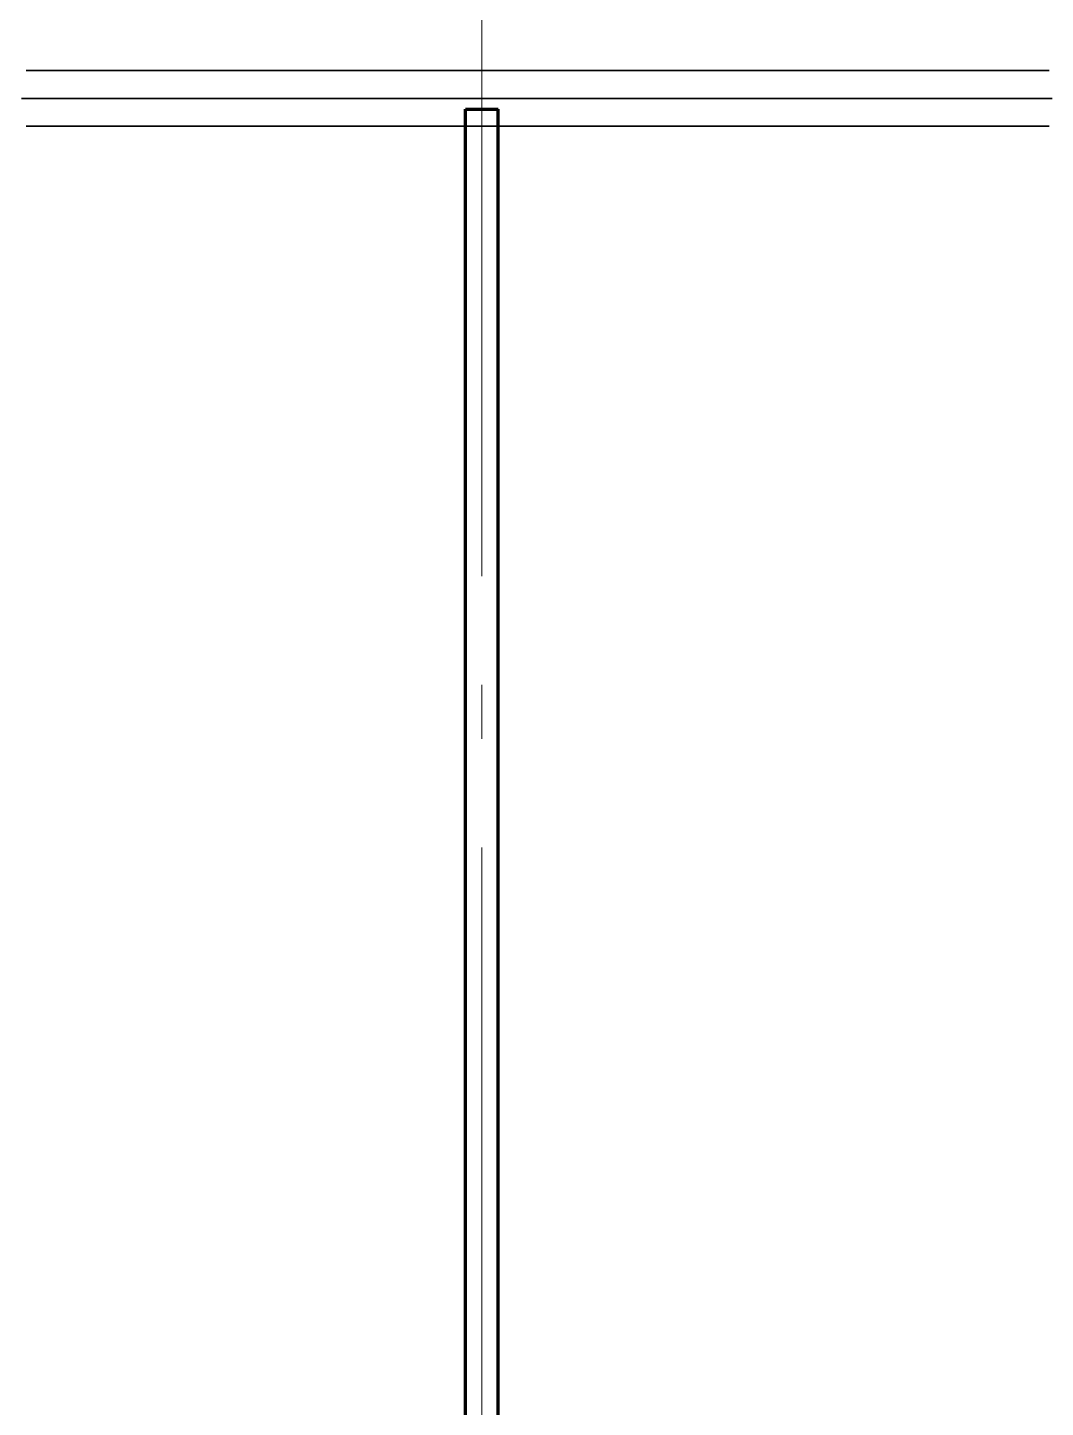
# Model space of a CAD drawing. Header units: millimetres. Extents: x 0 to 594, y 0 to 420.
# Drawn here: x 111.88 to 130.63, y 271.02 to 296.44 of the extents above; entities that cross this region are included whole.
import ezdxf

# ---------------------------------------------------------------- set-up
doc = ezdxf.new("R2010")
doc.units = ezdxf.units.MM
doc.linetypes.add('IRAM-E-TRAZOS', pattern=[5, 4, -1])
doc.linetypes.add('IRAM-F-TRAZO-PUNTO', pattern=[20, 15, -2, 1, -2])
for name, color, linetype, lineweight in [('01-VISIBLE', 7, 'CONTINUOUS', 70), ('02-OCULTA', 4, 'IRAM-E-TRAZOS', 35), ('03-EJE', 1, 'IRAM-F-TRAZO-PUNTO', 18)]:
    doc.layers.add(name, color=color, linetype=linetype, lineweight=lineweight)

msp = doc.modelspace()

# ---------------------------------------------------------------- linework, layer by layer
at = {"layer": '01-VISIBLE'}
for p, q in [((119.95, 294.933), (120.55, 294.933)), ((119.95, 188.333), (119.95, 294.933)), ((120.55, 188.333), (120.55, 294.933))]:
    msp.add_line(p, q, dxfattribs=at)
at = {"layer": '02-OCULTA'}
for p, q in [((119.95, 188.645), (119.95, 294.621)), ((120.55, 188.645), (120.55, 294.621))]:
    msp.add_line(p, q, dxfattribs=at)
for points in [[(130.704, 295.645), (130.546, 295.645), (130.388, 295.645), (130.229, 295.645), (130.071, 295.645), (129.912, 295.645), (129.754, 295.645), (129.596, 295.645), (129.437, 295.645), (129.279, 295.645), (129.12, 295.645), (128.962, 295.645), (128.804, 295.645), (128.645, 295.645), (128.487, 295.645), (128.328, 295.645), (128.17, 295.645), (128.012, 295.645), (127.853, 295.645), (127.695, 295.645), (127.536, 295.645), (127.378, 295.645), (127.22, 295.645), (127.061, 295.645), (126.903, 295.645), (126.744, 295.645), (126.586, 295.645), (126.428, 295.645), (126.269, 295.645), (126.111, 295.645), (125.952, 295.645), (125.794, 295.645), (125.636, 295.645), (125.477, 295.645), (125.319, 295.645), (125.16, 295.645), (125.002, 295.645), (124.844, 295.645), (124.685, 295.645), (124.527, 295.645), (124.368, 295.645), (124.21, 295.645), (124.052, 295.645), (123.893, 295.645), (123.735, 295.645), (123.576, 295.645), (123.418, 295.645), (123.26, 295.645), (123.101, 295.645), (122.943, 295.645), (122.784, 295.645), (122.626, 295.645), (122.468, 295.645), (122.309, 295.645), (122.151, 295.645), (121.992, 295.645), (121.834, 295.645), (121.676, 295.645), (121.517, 295.645), (121.359, 295.645), (121.2, 295.645), (121.042, 295.645), (120.884, 295.645), (120.725, 295.645), (120.567, 295.645), (120.408, 295.645), (120.25, 295.645), (120.092, 295.645), (119.933, 295.645), (119.775, 295.645), (119.616, 295.645), (119.458, 295.645), (119.3, 295.645), (119.141, 295.645), (118.983, 295.645), (118.824, 295.645), (118.666, 295.645), (118.508, 295.645), (118.349, 295.645), (118.191, 295.645), (118.032, 295.645), (117.874, 295.645), (117.716, 295.645), (117.557, 295.645), (117.399, 295.645), (117.24, 295.645), (117.082, 295.645), (116.924, 295.645), (116.765, 295.645), (116.607, 295.645), (116.448, 295.645), (116.29, 295.645), (116.132, 295.645), (115.973, 295.645), (115.815, 295.645), (115.656, 295.645), (115.498, 295.645), (115.34, 295.645), (115.181, 295.645), (115.023, 295.645), (114.864, 295.645), (114.706, 295.645), (114.548, 295.645), (114.389, 295.645), (114.231, 295.645), (114.072, 295.645), (113.914, 295.645), (113.756, 295.645), (113.597, 295.645), (113.439, 295.645), (113.28, 295.645), (113.122, 295.645), (112.964, 295.645), (112.805, 295.645), (112.647, 295.645), (112.488, 295.645), (112.33, 295.645), (112.172, 295.645), (112.013, 295.645), (111.855, 295.645)], [(130.704, 295.645), (130.546, 295.645), (130.388, 295.645), (130.229, 295.645), (130.071, 295.645), (129.912, 295.645), (129.754, 295.645), (129.596, 295.645), (129.437, 295.645), (129.279, 295.645), (129.12, 295.645), (128.962, 295.645), (128.804, 295.645), (128.645, 295.645), (128.487, 295.645), (128.328, 295.645), (128.17, 295.645), (128.012, 295.645), (127.853, 295.645), (127.695, 295.645), (127.536, 295.645), (127.378, 295.645), (127.22, 295.645), (127.061, 295.645), (126.903, 295.645), (126.744, 295.645), (126.586, 295.645), (126.428, 295.645), (126.269, 295.645), (126.111, 295.645), (125.952, 295.645), (125.794, 295.645), (125.636, 295.645), (125.477, 295.645), (125.319, 295.645), (125.16, 295.645), (125.002, 295.645), (124.844, 295.645), (124.685, 295.645), (124.527, 295.645), (124.368, 295.645), (124.21, 295.645), (124.052, 295.645), (123.893, 295.645), (123.735, 295.645), (123.576, 295.645), (123.418, 295.645), (123.26, 295.645), (123.101, 295.645), (122.943, 295.645), (122.784, 295.645), (122.626, 295.645), (122.468, 295.645), (122.309, 295.645), (122.151, 295.645), (121.992, 295.645), (121.834, 295.645), (121.676, 295.645), (121.517, 295.645), (121.359, 295.645), (121.2, 295.645), (121.042, 295.645), (120.884, 295.645), (120.725, 295.645), (120.567, 295.645), (120.408, 295.645), (120.25, 295.645), (120.092, 295.645), (119.933, 295.645), (119.775, 295.645), (119.616, 295.645), (119.458, 295.645), (119.3, 295.645), (119.141, 295.645), (118.983, 295.645), (118.824, 295.645), (118.666, 295.645), (118.508, 295.645), (118.349, 295.645), (118.191, 295.645), (118.032, 295.645), (117.874, 295.645), (117.716, 295.645), (117.557, 295.645), (117.399, 295.645), (117.24, 295.645), (117.082, 295.645), (116.924, 295.645), (116.765, 295.645), (116.607, 295.645), (116.448, 295.645), (116.29, 295.645), (116.132, 295.645), (115.973, 295.645), (115.815, 295.645), (115.656, 295.645), (115.498, 295.645), (115.34, 295.645), (115.181, 295.645), (115.023, 295.645), (114.864, 295.645), (114.706, 295.645), (114.548, 295.645), (114.389, 295.645), (114.231, 295.645), (114.072, 295.645), (113.914, 295.645), (113.756, 295.645), (113.597, 295.645), (113.439, 295.645), (113.28, 295.645), (113.122, 295.645), (112.964, 295.645), (112.805, 295.645), (112.647, 295.645), (112.488, 295.645), (112.33, 295.645), (112.172, 295.645), (112.013, 295.645), (111.855, 295.645)], [(130.65, 295.133), (130.49, 295.133), (130.33, 295.133), (130.17, 295.133), (130.01, 295.133), (129.85, 295.133), (129.69, 295.133), (129.53, 295.133), (129.37, 295.133), (129.21, 295.133), (129.05, 295.133), (128.89, 295.133), (128.73, 295.133), (128.57, 295.133), (128.41, 295.133), (128.25, 295.133), (128.09, 295.133), (127.93, 295.133), (127.77, 295.133), (127.61, 295.133), (127.45, 295.133), (127.29, 295.133), (127.13, 295.133), (126.97, 295.133), (126.81, 295.133), (126.65, 295.133), (126.49, 295.133), (126.33, 295.133), (126.17, 295.133), (126.01, 295.133), (125.85, 295.133), (125.69, 295.133), (125.53, 295.133), (125.37, 295.133), (125.21, 295.133), (125.05, 295.133), (124.89, 295.133), (124.73, 295.133), (124.57, 295.133), (124.41, 295.133), (124.25, 295.133), (124.09, 295.133), (123.93, 295.133), (123.77, 295.133), (123.61, 295.133), (123.45, 295.133), (123.29, 295.133), (123.13, 295.133), (122.97, 295.133), (122.81, 295.133), (122.65, 295.133), (122.49, 295.133), (122.33, 295.133), (122.17, 295.133), (122.01, 295.133), (121.85, 295.133), (121.69, 295.133), (121.53, 295.133), (121.37, 295.133), (121.21, 295.133), (121.05, 295.133), (120.89, 295.133), (120.73, 295.133), (120.57, 295.133), (120.41, 295.133), (120.25, 295.133), (120.09, 295.133), (119.93, 295.133), (119.77, 295.133), (119.61, 295.133), (119.45, 295.133), (119.29, 295.133), (119.13, 295.133), (118.97, 295.133), (118.81, 295.133), (118.65, 295.133), (118.49, 295.133), (118.33, 295.133), (118.17, 295.133), (118.01, 295.133), (117.85, 295.133), (117.69, 295.133), (117.53, 295.133), (117.37, 295.133), (117.21, 295.133), (117.05, 295.133), (116.89, 295.133), (116.73, 295.133), (116.57, 295.133), (116.41, 295.133), (116.25, 295.133), (116.09, 295.133), (115.93, 295.133), (115.77, 295.133), (115.61, 295.133), (115.45, 295.133), (115.29, 295.133), (115.13, 295.133), (114.97, 295.133), (114.81, 295.133), (114.65, 295.133), (114.49, 295.133), (114.33, 295.133), (114.17, 295.133), (114.01, 295.133), (113.85, 295.133), (113.69, 295.133), (113.53, 295.133), (113.37, 295.133), (113.21, 295.133), (113.05, 295.133), (112.89, 295.133), (112.73, 295.133), (112.57, 295.133), (112.41, 295.133), (112.25, 295.133), (112.09, 295.133), (111.93, 295.133), (111.77, 295.133)], [(111.77, 295.133), (111.93, 295.133), (112.09, 295.133), (112.25, 295.133), (112.41, 295.133), (112.57, 295.133), (112.73, 295.133), (112.89, 295.133), (113.05, 295.133), (113.21, 295.133), (113.37, 295.133), (113.53, 295.133), (113.69, 295.133), (113.85, 295.133), (114.01, 295.133), (114.17, 295.133), (114.33, 295.133), (114.49, 295.133), (114.65, 295.133), (114.81, 295.133), (114.97, 295.133), (115.13, 295.133), (115.29, 295.133), (115.45, 295.133), (115.61, 295.133), (115.77, 295.133), (115.93, 295.133), (116.09, 295.133), (116.25, 295.133), (116.41, 295.133), (116.57, 295.133), (116.73, 295.133), (116.89, 295.133), (117.05, 295.133), (117.21, 295.133), (117.37, 295.133), (117.53, 295.133), (117.69, 295.133), (117.85, 295.133), (118.01, 295.133), (118.17, 295.133), (118.33, 295.133), (118.49, 295.133), (118.65, 295.133), (118.81, 295.133), (118.97, 295.133), (119.13, 295.133), (119.29, 295.133), (119.45, 295.133), (119.61, 295.133), (119.77, 295.133), (119.93, 295.133), (120.09, 295.133), (120.25, 295.133), (120.41, 295.133), (120.57, 295.133), (120.73, 295.133), (120.89, 295.133), (121.05, 295.133), (121.21, 295.133), (121.37, 295.133), (121.53, 295.133), (121.69, 295.133), (121.85, 295.133), (122.01, 295.133), (122.17, 295.133), (122.33, 295.133), (122.49, 295.133), (122.65, 295.133), (122.81, 295.133), (122.97, 295.133), (123.13, 295.133), (123.29, 295.133), (123.45, 295.133), (123.61, 295.133), (123.77, 295.133), (123.93, 295.133), (124.09, 295.133), (124.25, 295.133), (124.41, 295.133), (124.57, 295.133), (124.73, 295.133), (124.89, 295.133), (125.05, 295.133), (125.21, 295.133), (125.37, 295.133), (125.53, 295.133), (125.69, 295.133), (125.85, 295.133), (126.01, 295.133), (126.17, 295.133), (126.33, 295.133), (126.49, 295.133), (126.65, 295.133), (126.81, 295.133), (126.97, 295.133), (127.13, 295.133), (127.29, 295.133), (127.45, 295.133), (127.61, 295.133), (127.77, 295.133), (127.93, 295.133), (128.09, 295.133), (128.25, 295.133), (128.41, 295.133), (128.57, 295.133), (128.73, 295.133), (128.89, 295.133), (129.05, 295.133), (129.21, 295.133), (129.37, 295.133), (129.53, 295.133), (129.69, 295.133), (129.85, 295.133), (130.01, 295.133), (130.17, 295.133), (130.33, 295.133), (130.49, 295.133), (130.65, 295.133)], [(130.65, 295.133), (130.49, 295.133), (130.33, 295.133), (130.17, 295.133), (130.01, 295.133), (129.85, 295.133), (129.69, 295.133), (129.53, 295.133), (129.37, 295.133), (129.21, 295.133), (129.05, 295.133), (128.89, 295.133), (128.73, 295.133), (128.57, 295.133), (128.41, 295.133), (128.25, 295.133), (128.09, 295.133), (127.93, 295.133), (127.77, 295.133), (127.61, 295.133), (127.45, 295.133), (127.29, 295.133), (127.13, 295.133), (126.97, 295.133), (126.81, 295.133), (126.65, 295.133), (126.49, 295.133), (126.33, 295.133), (126.17, 295.133), (126.01, 295.133), (125.85, 295.133), (125.69, 295.133), (125.53, 295.133), (125.37, 295.133), (125.21, 295.133), (125.05, 295.133), (124.89, 295.133), (124.73, 295.133), (124.57, 295.133), (124.41, 295.133), (124.25, 295.133), (124.09, 295.133), (123.93, 295.133), (123.77, 295.133), (123.61, 295.133), (123.45, 295.133), (123.29, 295.133), (123.13, 295.133), (122.97, 295.133), (122.81, 295.133), (122.65, 295.133), (122.49, 295.133), (122.33, 295.133), (122.17, 295.133), (122.01, 295.133), (121.85, 295.133), (121.69, 295.133), (121.53, 295.133), (121.37, 295.133), (121.21, 295.133), (121.05, 295.133), (120.89, 295.133), (120.73, 295.133), (120.57, 295.133), (120.41, 295.133), (120.25, 295.133), (120.09, 295.133), (119.93, 295.133), (119.77, 295.133), (119.61, 295.133), (119.45, 295.133), (119.29, 295.133), (119.13, 295.133), (118.97, 295.133), (118.81, 295.133), (118.65, 295.133), (118.49, 295.133), (118.33, 295.133), (118.17, 295.133), (118.01, 295.133), (117.85, 295.133), (117.69, 295.133), (117.53, 295.133), (117.37, 295.133), (117.21, 295.133), (117.05, 295.133), (116.89, 295.133), (116.73, 295.133), (116.57, 295.133), (116.41, 295.133), (116.25, 295.133), (116.09, 295.133), (115.93, 295.133), (115.77, 295.133), (115.61, 295.133), (115.45, 295.133), (115.29, 295.133), (115.13, 295.133), (114.97, 295.133), (114.81, 295.133), (114.65, 295.133), (114.49, 295.133), (114.33, 295.133), (114.17, 295.133), (114.01, 295.133), (113.85, 295.133), (113.69, 295.133), (113.53, 295.133), (113.37, 295.133), (113.21, 295.133), (113.05, 295.133), (112.89, 295.133), (112.73, 295.133), (112.57, 295.133), (112.41, 295.133), (112.25, 295.133), (112.09, 295.133), (111.93, 295.133), (111.77, 295.133)], [(111.77, 295.133), (111.93, 295.133), (112.09, 295.133), (112.25, 295.133), (112.41, 295.133), (112.57, 295.133), (112.73, 295.133), (112.89, 295.133), (113.05, 295.133), (113.21, 295.133), (113.37, 295.133), (113.53, 295.133), (113.69, 295.133), (113.85, 295.133), (114.01, 295.133), (114.17, 295.133), (114.33, 295.133), (114.49, 295.133), (114.65, 295.133), (114.81, 295.133), (114.97, 295.133), (115.13, 295.133), (115.29, 295.133), (115.45, 295.133), (115.61, 295.133), (115.77, 295.133), (115.93, 295.133), (116.09, 295.133), (116.25, 295.133), (116.41, 295.133), (116.57, 295.133), (116.73, 295.133), (116.89, 295.133), (117.05, 295.133), (117.21, 295.133), (117.37, 295.133), (117.53, 295.133), (117.69, 295.133), (117.85, 295.133), (118.01, 295.133), (118.17, 295.133), (118.33, 295.133), (118.49, 295.133), (118.65, 295.133), (118.81, 295.133), (118.97, 295.133), (119.13, 295.133), (119.29, 295.133), (119.45, 295.133), (119.61, 295.133), (119.77, 295.133), (119.93, 295.133), (120.09, 295.133), (120.25, 295.133), (120.41, 295.133), (120.57, 295.133), (120.73, 295.133), (120.89, 295.133), (121.05, 295.133), (121.21, 295.133), (121.37, 295.133), (121.53, 295.133), (121.69, 295.133), (121.85, 295.133), (122.01, 295.133), (122.17, 295.133), (122.33, 295.133), (122.49, 295.133), (122.65, 295.133), (122.81, 295.133), (122.97, 295.133), (123.13, 295.133), (123.29, 295.133), (123.45, 295.133), (123.61, 295.133), (123.77, 295.133), (123.93, 295.133), (124.09, 295.133), (124.25, 295.133), (124.41, 295.133), (124.57, 295.133), (124.73, 295.133), (124.89, 295.133), (125.05, 295.133), (125.21, 295.133), (125.37, 295.133), (125.53, 295.133), (125.69, 295.133), (125.85, 295.133), (126.01, 295.133), (126.17, 295.133), (126.33, 295.133), (126.49, 295.133), (126.65, 295.133), (126.81, 295.133), (126.97, 295.133), (127.13, 295.133), (127.29, 295.133), (127.45, 295.133), (127.61, 295.133), (127.77, 295.133), (127.93, 295.133), (128.09, 295.133), (128.25, 295.133), (128.41, 295.133), (128.57, 295.133), (128.73, 295.133), (128.89, 295.133), (129.05, 295.133), (129.21, 295.133), (129.37, 295.133), (129.53, 295.133), (129.69, 295.133), (129.85, 295.133), (130.01, 295.133), (130.17, 295.133), (130.33, 295.133), (130.49, 295.133), (130.65, 295.133)], [(130.756, 295.133), (130.599, 295.133), (130.442, 295.133), (130.285, 295.133), (130.128, 295.133), (129.972, 295.133), (129.815, 295.133), (129.658, 295.133), (129.501, 295.133), (129.344, 295.133), (129.188, 295.133), (129.031, 295.133), (128.874, 295.133), (128.717, 295.133), (128.56, 295.133), (128.404, 295.133), (128.247, 295.133), (128.09, 295.133), (127.933, 295.133), (127.776, 295.133), (127.62, 295.133), (127.463, 295.133), (127.306, 295.133), (127.149, 295.133), (126.992, 295.133), (126.836, 295.133), (126.679, 295.133), (126.522, 295.133), (126.365, 295.133), (126.208, 295.133), (126.052, 295.133), (125.895, 295.133), (125.738, 295.133), (125.581, 295.133), (125.424, 295.133), (125.268, 295.133), (125.111, 295.133), (124.954, 295.133), (124.797, 295.133), (124.64, 295.133), (124.484, 295.133), (124.327, 295.133), (124.17, 295.133), (124.013, 295.133), (123.856, 295.133), (123.7, 295.133), (123.543, 295.133), (123.386, 295.133), (123.229, 295.133), (123.072, 295.133), (122.916, 295.133), (122.759, 295.133), (122.602, 295.133), (122.445, 295.133), (122.288, 295.133), (122.132, 295.133), (121.975, 295.133), (121.818, 295.133), (121.661, 295.133), (121.504, 295.133), (121.348, 295.133), (121.191, 295.133), (121.034, 295.133), (120.877, 295.133), (120.72, 295.133), (120.564, 295.133), (120.407, 295.133), (120.25, 295.133), (120.093, 295.133), (119.936, 295.133), (119.78, 295.133), (119.623, 295.133), (119.466, 295.133), (119.309, 295.133), (119.152, 295.133), (118.996, 295.133), (118.839, 295.133), (118.682, 295.133), (118.525, 295.133), (118.368, 295.133), (118.212, 295.133), (118.055, 295.133), (117.898, 295.133), (117.741, 295.133), (117.584, 295.133), (117.428, 295.133), (117.271, 295.133), (117.114, 295.133), (116.957, 295.133), (116.8, 295.133), (116.644, 295.133), (116.487, 295.133), (116.33, 295.133), (116.173, 295.133), (116.016, 295.133), (115.86, 295.133), (115.703, 295.133), (115.546, 295.133), (115.389, 295.133), (115.232, 295.133), (115.076, 295.133), (114.919, 295.133), (114.762, 295.133), (114.605, 295.133), (114.448, 295.133), (114.292, 295.133), (114.135, 295.133), (113.978, 295.133), (113.821, 295.133), (113.664, 295.133), (113.508, 295.133), (113.351, 295.133), (113.194, 295.133), (113.037, 295.133), (112.88, 295.133), (112.724, 295.133), (112.567, 295.133), (112.41, 295.133), (112.253, 295.133), (112.096, 295.133), (111.94, 295.133), (111.783, 295.133)], [(111.783, 295.133), (111.94, 295.133), (112.096, 295.133), (112.253, 295.133), (112.41, 295.133), (112.567, 295.133), (112.724, 295.133), (112.88, 295.133), (113.037, 295.133), (113.194, 295.133), (113.351, 295.133), (113.508, 295.133), (113.664, 295.133), (113.821, 295.133), (113.978, 295.133), (114.135, 295.133), (114.292, 295.133), (114.448, 295.133), (114.605, 295.133), (114.762, 295.133), (114.919, 295.133), (115.076, 295.133), (115.232, 295.133), (115.389, 295.133), (115.546, 295.133), (115.703, 295.133), (115.86, 295.133), (116.016, 295.133), (116.173, 295.133), (116.33, 295.133), (116.487, 295.133), (116.644, 295.133), (116.8, 295.133), (116.957, 295.133), (117.114, 295.133), (117.271, 295.133), (117.428, 295.133), (117.584, 295.133), (117.741, 295.133), (117.898, 295.133), (118.055, 295.133), (118.212, 295.133), (118.368, 295.133), (118.525, 295.133), (118.682, 295.133), (118.839, 295.133), (118.996, 295.133), (119.152, 295.133), (119.309, 295.133), (119.466, 295.133), (119.623, 295.133), (119.78, 295.133), (119.936, 295.133), (120.093, 295.133), (120.25, 295.133), (120.407, 295.133), (120.564, 295.133), (120.72, 295.133), (120.877, 295.133), (121.034, 295.133), (121.191, 295.133), (121.348, 295.133), (121.504, 295.133), (121.661, 295.133), (121.818, 295.133), (121.975, 295.133), (122.132, 295.133), (122.288, 295.133), (122.445, 295.133), (122.602, 295.133), (122.759, 295.133), (122.916, 295.133), (123.072, 295.133), (123.229, 295.133), (123.386, 295.133), (123.543, 295.133), (123.7, 295.133), (123.856, 295.133), (124.013, 295.133), (124.17, 295.133), (124.327, 295.133), (124.484, 295.133), (124.64, 295.133), (124.797, 295.133), (124.954, 295.133), (125.111, 295.133), (125.268, 295.133), (125.424, 295.133), (125.581, 295.133), (125.738, 295.133), (125.895, 295.133), (126.052, 295.133), (126.208, 295.133), (126.365, 295.133), (126.522, 295.133), (126.679, 295.133), (126.836, 295.133), (126.992, 295.133), (127.149, 295.133), (127.306, 295.133), (127.463, 295.133), (127.62, 295.133), (127.776, 295.133), (127.933, 295.133), (128.09, 295.133), (128.247, 295.133), (128.404, 295.133), (128.56, 295.133), (128.717, 295.133), (128.874, 295.133), (129.031, 295.133), (129.188, 295.133), (129.344, 295.133), (129.501, 295.133), (129.658, 295.133), (129.815, 295.133), (129.972, 295.133), (130.128, 295.133), (130.285, 295.133), (130.442, 295.133), (130.599, 295.133), (130.756, 295.133)], [(130.756, 295.133), (130.599, 295.133), (130.442, 295.133), (130.285, 295.133), (130.128, 295.133), (129.972, 295.133), (129.815, 295.133), (129.658, 295.133), (129.501, 295.133), (129.344, 295.133), (129.188, 295.133), (129.031, 295.133), (128.874, 295.133), (128.717, 295.133), (128.56, 295.133), (128.404, 295.133), (128.247, 295.133), (128.09, 295.133), (127.933, 295.133), (127.776, 295.133), (127.62, 295.133), (127.463, 295.133), (127.306, 295.133), (127.149, 295.133), (126.992, 295.133), (126.836, 295.133), (126.679, 295.133), (126.522, 295.133), (126.365, 295.133), (126.208, 295.133), (126.052, 295.133), (125.895, 295.133), (125.738, 295.133), (125.581, 295.133), (125.424, 295.133), (125.268, 295.133), (125.111, 295.133), (124.954, 295.133), (124.797, 295.133), (124.64, 295.133), (124.484, 295.133), (124.327, 295.133), (124.17, 295.133), (124.013, 295.133), (123.856, 295.133), (123.7, 295.133), (123.543, 295.133), (123.386, 295.133), (123.229, 295.133), (123.072, 295.133), (122.916, 295.133), (122.759, 295.133), (122.602, 295.133), (122.445, 295.133), (122.288, 295.133), (122.132, 295.133), (121.975, 295.133), (121.818, 295.133), (121.661, 295.133), (121.504, 295.133), (121.348, 295.133), (121.191, 295.133), (121.034, 295.133), (120.877, 295.133), (120.72, 295.133), (120.564, 295.133), (120.407, 295.133), (120.25, 295.133), (120.093, 295.133), (119.936, 295.133), (119.78, 295.133), (119.623, 295.133), (119.466, 295.133), (119.309, 295.133), (119.152, 295.133), (118.996, 295.133), (118.839, 295.133), (118.682, 295.133), (118.525, 295.133), (118.368, 295.133), (118.212, 295.133), (118.055, 295.133), (117.898, 295.133), (117.741, 295.133), (117.584, 295.133), (117.428, 295.133), (117.271, 295.133), (117.114, 295.133), (116.957, 295.133), (116.8, 295.133), (116.644, 295.133), (116.487, 295.133), (116.33, 295.133), (116.173, 295.133), (116.016, 295.133), (115.86, 295.133), (115.703, 295.133), (115.546, 295.133), (115.389, 295.133), (115.232, 295.133), (115.076, 295.133), (114.919, 295.133), (114.762, 295.133), (114.605, 295.133), (114.448, 295.133), (114.292, 295.133), (114.135, 295.133), (113.978, 295.133), (113.821, 295.133), (113.664, 295.133), (113.508, 295.133), (113.351, 295.133), (113.194, 295.133), (113.037, 295.133), (112.88, 295.133), (112.724, 295.133), (112.567, 295.133), (112.41, 295.133), (112.253, 295.133), (112.096, 295.133), (111.94, 295.133), (111.783, 295.133)], [(111.783, 295.133), (111.94, 295.133), (112.096, 295.133), (112.253, 295.133), (112.41, 295.133), (112.567, 295.133), (112.724, 295.133), (112.88, 295.133), (113.037, 295.133), (113.194, 295.133), (113.351, 295.133), (113.508, 295.133), (113.664, 295.133), (113.821, 295.133), (113.978, 295.133), (114.135, 295.133), (114.292, 295.133), (114.448, 295.133), (114.605, 295.133), (114.762, 295.133), (114.919, 295.133), (115.076, 295.133), (115.232, 295.133), (115.389, 295.133), (115.546, 295.133), (115.703, 295.133), (115.86, 295.133), (116.016, 295.133), (116.173, 295.133), (116.33, 295.133), (116.487, 295.133), (116.644, 295.133), (116.8, 295.133), (116.957, 295.133), (117.114, 295.133), (117.271, 295.133), (117.428, 295.133), (117.584, 295.133), (117.741, 295.133), (117.898, 295.133), (118.055, 295.133), (118.212, 295.133), (118.368, 295.133), (118.525, 295.133), (118.682, 295.133), (118.839, 295.133), (118.996, 295.133), (119.152, 295.133), (119.309, 295.133), (119.466, 295.133), (119.623, 295.133), (119.78, 295.133), (119.936, 295.133), (120.093, 295.133), (120.25, 295.133), (120.407, 295.133), (120.564, 295.133), (120.72, 295.133), (120.877, 295.133), (121.034, 295.133), (121.191, 295.133), (121.348, 295.133), (121.504, 295.133), (121.661, 295.133), (121.818, 295.133), (121.975, 295.133), (122.132, 295.133), (122.288, 295.133), (122.445, 295.133), (122.602, 295.133), (122.759, 295.133), (122.916, 295.133), (123.072, 295.133), (123.229, 295.133), (123.386, 295.133), (123.543, 295.133), (123.7, 295.133), (123.856, 295.133), (124.013, 295.133), (124.17, 295.133), (124.327, 295.133), (124.484, 295.133), (124.64, 295.133), (124.797, 295.133), (124.954, 295.133), (125.111, 295.133), (125.268, 295.133), (125.424, 295.133), (125.581, 295.133), (125.738, 295.133), (125.895, 295.133), (126.052, 295.133), (126.208, 295.133), (126.365, 295.133), (126.522, 295.133), (126.679, 295.133), (126.836, 295.133), (126.992, 295.133), (127.149, 295.133), (127.306, 295.133), (127.463, 295.133), (127.62, 295.133), (127.776, 295.133), (127.933, 295.133), (128.09, 295.133), (128.247, 295.133), (128.404, 295.133), (128.56, 295.133), (128.717, 295.133), (128.874, 295.133), (129.031, 295.133), (129.188, 295.133), (129.344, 295.133), (129.501, 295.133), (129.658, 295.133), (129.815, 295.133), (129.972, 295.133), (130.128, 295.133), (130.285, 295.133), (130.442, 295.133), (130.599, 295.133), (130.756, 295.133)], [(119.95, 294.933), (120.036, 294.933), (120.121, 294.933), (120.207, 294.933), (120.293, 294.933), (120.379, 294.933), (120.464, 294.933), (120.55, 294.933)], [(119.95, 294.621), (119.95, 294.673), (119.95, 294.725), (119.95, 294.777), (119.95, 294.829), (119.95, 294.881), (119.95, 294.933)], [(120.55, 294.621), (120.55, 294.673), (120.55, 294.725), (120.55, 294.777), (120.55, 294.829), (120.55, 294.881), (120.55, 294.933)], [(111.855, 294.621), (112.013, 294.621), (112.172, 294.621), (112.33, 294.621), (112.488, 294.621), (112.647, 294.621), (112.805, 294.621), (112.964, 294.621), (113.122, 294.621), (113.28, 294.621), (113.439, 294.621), (113.597, 294.621), (113.756, 294.621), (113.914, 294.621), (114.072, 294.621), (114.231, 294.621), (114.389, 294.621), (114.548, 294.621), (114.706, 294.621), (114.864, 294.621), (115.023, 294.621), (115.181, 294.621), (115.34, 294.621), (115.498, 294.621), (115.656, 294.621), (115.815, 294.621), (115.973, 294.621), (116.132, 294.621), (116.29, 294.621), (116.448, 294.621), (116.607, 294.621), (116.765, 294.621), (116.924, 294.621), (117.082, 294.621), (117.24, 294.621), (117.399, 294.621), (117.557, 294.621), (117.716, 294.621), (117.874, 294.621), (118.032, 294.621), (118.191, 294.621), (118.349, 294.621), (118.508, 294.621), (118.666, 294.621), (118.824, 294.621), (118.983, 294.621), (119.141, 294.621), (119.3, 294.621), (119.458, 294.621), (119.616, 294.621), (119.775, 294.621), (119.933, 294.621), (120.092, 294.621), (120.25, 294.621), (120.408, 294.621), (120.567, 294.621), (120.725, 294.621), (120.884, 294.621), (121.042, 294.621), (121.2, 294.621), (121.359, 294.621), (121.517, 294.621), (121.676, 294.621), (121.834, 294.621), (121.992, 294.621), (122.151, 294.621), (122.309, 294.621), (122.468, 294.621), (122.626, 294.621), (122.784, 294.621), (122.943, 294.621), (123.101, 294.621), (123.26, 294.621), (123.418, 294.621), (123.576, 294.621), (123.735, 294.621), (123.893, 294.621), (124.052, 294.621), (124.21, 294.621), (124.368, 294.621), (124.527, 294.621), (124.685, 294.621), (124.844, 294.621), (125.002, 294.621), (125.16, 294.621), (125.319, 294.621), (125.477, 294.621), (125.636, 294.621), (125.794, 294.621), (125.952, 294.621), (126.111, 294.621), (126.269, 294.621), (126.428, 294.621), (126.586, 294.621), (126.744, 294.621), (126.903, 294.621), (127.061, 294.621), (127.22, 294.621), (127.378, 294.621), (127.536, 294.621), (127.695, 294.621), (127.853, 294.621), (128.012, 294.621), (128.17, 294.621), (128.328, 294.621), (128.487, 294.621), (128.645, 294.621), (128.804, 294.621), (128.962, 294.621), (129.12, 294.621), (129.279, 294.621), (129.437, 294.621), (129.596, 294.621), (129.754, 294.621), (129.912, 294.621), (130.071, 294.621), (130.229, 294.621), (130.388, 294.621), (130.546, 294.621), (130.704, 294.621)], [(111.855, 294.621), (112.013, 294.621), (112.172, 294.621), (112.33, 294.621), (112.488, 294.621), (112.647, 294.621), (112.805, 294.621), (112.964, 294.621), (113.122, 294.621), (113.28, 294.621), (113.439, 294.621), (113.597, 294.621), (113.756, 294.621), (113.914, 294.621), (114.072, 294.621), (114.231, 294.621), (114.389, 294.621), (114.548, 294.621), (114.706, 294.621), (114.864, 294.621), (115.023, 294.621), (115.181, 294.621), (115.34, 294.621), (115.498, 294.621), (115.656, 294.621), (115.815, 294.621), (115.973, 294.621), (116.132, 294.621), (116.29, 294.621), (116.448, 294.621), (116.607, 294.621), (116.765, 294.621), (116.924, 294.621), (117.082, 294.621), (117.24, 294.621), (117.399, 294.621), (117.557, 294.621), (117.716, 294.621), (117.874, 294.621), (118.032, 294.621), (118.191, 294.621), (118.349, 294.621), (118.508, 294.621), (118.666, 294.621), (118.824, 294.621), (118.983, 294.621), (119.141, 294.621), (119.3, 294.621), (119.458, 294.621), (119.616, 294.621), (119.775, 294.621), (119.933, 294.621), (120.092, 294.621), (120.25, 294.621), (120.408, 294.621), (120.567, 294.621), (120.725, 294.621), (120.884, 294.621), (121.042, 294.621), (121.2, 294.621), (121.359, 294.621), (121.517, 294.621), (121.676, 294.621), (121.834, 294.621), (121.992, 294.621), (122.151, 294.621), (122.309, 294.621), (122.468, 294.621), (122.626, 294.621), (122.784, 294.621), (122.943, 294.621), (123.101, 294.621), (123.26, 294.621), (123.418, 294.621), (123.576, 294.621), (123.735, 294.621), (123.893, 294.621), (124.052, 294.621), (124.21, 294.621), (124.368, 294.621), (124.527, 294.621), (124.685, 294.621), (124.844, 294.621), (125.002, 294.621), (125.16, 294.621), (125.319, 294.621), (125.477, 294.621), (125.636, 294.621), (125.794, 294.621), (125.952, 294.621), (126.111, 294.621), (126.269, 294.621), (126.428, 294.621), (126.586, 294.621), (126.744, 294.621), (126.903, 294.621), (127.061, 294.621), (127.22, 294.621), (127.378, 294.621), (127.536, 294.621), (127.695, 294.621), (127.853, 294.621), (128.012, 294.621), (128.17, 294.621), (128.328, 294.621), (128.487, 294.621), (128.645, 294.621), (128.804, 294.621), (128.962, 294.621), (129.12, 294.621), (129.279, 294.621), (129.437, 294.621), (129.596, 294.621), (129.754, 294.621), (129.912, 294.621), (130.071, 294.621), (130.229, 294.621), (130.388, 294.621), (130.546, 294.621), (130.704, 294.621)], [(119.95, 294.621), (120.036, 294.621), (120.121, 294.621), (120.207, 294.621), (120.293, 294.621), (120.379, 294.621), (120.464, 294.621), (120.55, 294.621)]]:
    msp.add_lwpolyline(points, dxfattribs=at)
at = {"layer": '03-EJE'}
msp.add_line((120.25, 166.333), (120.25, 323.667), dxfattribs=at)

doc.saveas('drawing.dxf')
